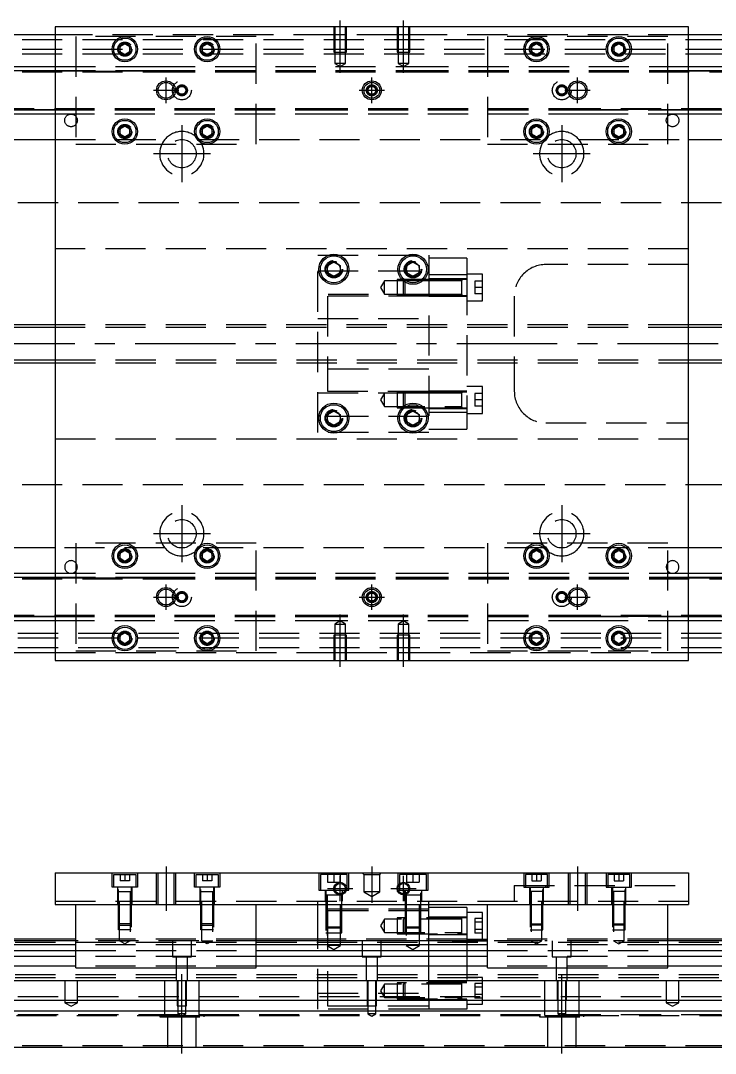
# Model space of a CAD drawing. Extents: x -10 to 840, y -259 to 102.
# Drawn here: x 209.1 to 428.5, y -224.1 to 102 of the extents above; entities that cross this region are included whole.
import ezdxf

# ---------------------------------------------------------------- set-up
doc = ezdxf.new("R2010")
doc.units = 0
doc.linetypes.add('CENTER', pattern=[50.8, 31.75, -6.35, 6.35, -6.35])
doc.linetypes.add('DASHED', pattern=[19.05, 12.7, -6.35])
doc.layers.get('0').update_dxf_attribs({"linetype": 'CONTINUOUS'})
doc.layers.add('CENTER', color=1, linetype='CENTER')

msp = doc.modelspace()

# ---------------------------------------------------------------- linework, layer by layer
at = {"color": 7, "linetype": 'CONTINUOUS'}
for p, q in [((420, 100), (220, 100)), ((220, 100), (220, -100)), ((420, -100), (420, 100)), ((220, 97.5), (0, 97.5)), ((240.5, 93.866026), (242, 94.73205)), ((242, 94.73205), (243.5, 93.866026)), ((266.5, 93.866026), (268, 94.73205)), ((268, 94.73205), (269.5, 93.866026)), ((370.5, 93.866026), (372, 94.73205)), ((372, 94.73205), (373.5, 93.866026)), ((396.5, 93.866026), (398, 94.73205)), ((398, 94.73205), (399.5, 93.866026)), ((640, 97.5), (420, 97.5)), ((240.5, 92.133974), (240.5, 93.866026)), ((242, 91.26795), (240.5, 92.133974)), ((243.5, 92.133974), (242, 91.26795)), ((243.5, 93.866026), (243.5, 92.133974)), ((266.5, 92.133974), (266.5, 93.866026)), ((268, 91.26795), (266.5, 92.133974)), ((269.5, 92.133974), (268, 91.26795)), ((269.5, 93.866026), (269.5, 92.133974)), ((370.5, 92.133974), (370.5, 93.866026)), ((372, 91.26795), (370.5, 92.133974)), ((373.5, 92.133974), (372, 91.26795)), ((373.5, 93.866026), (373.5, 92.133974)), ((396.5, 92.133974), (396.5, 93.866026)), ((398, 91.26795), (396.5, 92.133974)), ((399.5, 92.133974), (398, 91.26795)), ((399.5, 93.866026), (399.5, 92.133974)), ((0, 87.5), (220, 87.5)), ((0, 86.247728), (220, 86.247728)), ((420, 87.5), (640, 87.5)), ((420, 86.247728), (640, 86.247728)), ((220, 73.752272), (0, 73.752272)), ((220, 72.5), (0, 72.5)), ((640, 73.752272), (420, 73.752272)), ((640, 72.5), (420, 72.5)), ((240.5, 67.866026), (242, 68.73205)), ((242, 68.73205), (243.5, 67.866026)), ((266.5, 67.866026), (268, 68.73205)), ((268, 68.73205), (269.5, 67.866026)), ((370.5, 67.866026), (372, 68.73205)), ((372, 68.73205), (373.5, 67.866026)), ((396.5, 67.866026), (398, 68.73205)), ((398, 68.73205), (399.5, 67.866026)), ((240.5, 66.133974), (240.5, 67.866026)), ((242, 65.26795), (240.5, 66.133974)), ((243.5, 66.133974), (242, 65.26795)), ((243.5, 67.866026), (243.5, 66.133974)), ((266.5, 66.133974), (266.5, 67.866026)), ((268, 65.26795), (266.5, 66.133974)), ((269.5, 66.133974), (268, 65.26795)), ((269.5, 67.866026), (269.5, 66.133974)), ((370.5, 66.133974), (370.5, 67.866026)), ((372, 65.26795), (370.5, 66.133974)), ((373.5, 66.133974), (372, 65.26795)), ((373.5, 67.866026), (373.5, 66.133974)), ((396.5, 66.133974), (396.5, 67.866026)), ((398, 65.26795), (396.5, 66.133974)), ((399.5, 66.133974), (398, 65.26795)), ((399.5, 67.866026), (399.5, 66.133974)), ((145.361903, 64.5), (220, 64.5)), ((420, 64.5), (494.638097, 64.5)), ((306, 24.6547), (308, 25.809402)), ((306, 22.3453), (306, 24.6547)), ((308, 25.809402), (310, 24.6547)), ((310, 24.6547), (310, 22.3453)), ((331, 24.6547), (333, 25.809402)), ((331, 22.3453), (331, 24.6547)), ((333, 25.809402), (335, 24.6547)), ((335, 24.6547), (335, 22.3453)), ((308, 21.190598), (306, 22.3453)), ((310, 22.3453), (308, 21.190598)), ((333, 21.190598), (331, 22.3453)), ((335, 22.3453), (333, 21.190598)), ((220, 6), (60.5, 6)), ((585, 6), (420, 6)), ((60.5, -6), (220, -6)), ((420, -6), (585, -6)), ((306, -22.3453), (308, -21.190598)), ((306, -24.6547), (306, -22.3453)), ((308, -21.190598), (310, -22.3453)), ((310, -22.3453), (310, -24.6547)), ((331, -22.3453), (333, -21.190598)), ((331, -24.6547), (331, -22.3453)), ((333, -21.190598), (335, -22.3453)), ((335, -22.3453), (335, -24.6547)), ((308, -25.809402), (306, -24.6547)), ((310, -24.6547), (308, -25.809402)), ((333, -25.809402), (331, -24.6547)), ((335, -24.6547), (333, -25.809402)), ((220, -64.5), (145.361903, -64.5)), ((494.638097, -64.5), (420, -64.5)), ((240.5, -66.133974), (242, -65.26795)), ((240.5, -67.866026), (240.5, -66.133974)), ((242, -68.73205), (240.5, -67.866026)), ((242, -65.26795), (243.5, -66.133974)), ((243.5, -67.866026), (242, -68.73205)), ((243.5, -66.133974), (243.5, -67.866026)), ((266.5, -66.133974), (268, -65.26795)), ((266.5, -67.866026), (266.5, -66.133974)), ((268, -68.73205), (266.5, -67.866026)), ((268, -65.26795), (269.5, -66.133974)), ((269.5, -67.866026), (268, -68.73205)), ((269.5, -66.133974), (269.5, -67.866026)), ((370.5, -66.133974), (372, -65.26795)), ((370.5, -67.866026), (370.5, -66.133974)), ((372, -68.73205), (370.5, -67.866026)), ((372, -65.26795), (373.5, -66.133974)), ((373.5, -67.866026), (372, -68.73205)), ((373.5, -66.133974), (373.5, -67.866026)), ((396.5, -66.133974), (398, -65.26795)), ((396.5, -67.866026), (396.5, -66.133974)), ((398, -68.73205), (396.5, -67.866026)), ((398, -65.26795), (399.5, -66.133974)), ((399.5, -67.866026), (398, -68.73205)), ((399.5, -66.133974), (399.5, -67.866026)), ((0, -72.5), (220, -72.5)), ((0, -73.752272), (220, -73.752272)), ((420, -72.5), (640, -72.5)), ((420, -73.752272), (640, -73.752272)), ((220, -86.247728), (0, -86.247728)), ((220, -87.5), (0, -87.5)), ((640, -86.247728), (420, -86.247728)), ((640, -87.5), (420, -87.5)), ((240.5, -92.133974), (242, -91.26795)), ((242, -91.26795), (243.5, -92.133974)), ((266.5, -92.133974), (268, -91.26795)), ((268, -91.26795), (269.5, -92.133974)), ((370.5, -92.133974), (372, -91.26795)), ((372, -91.26795), (373.5, -92.133974)), ((396.5, -92.133974), (398, -91.26795)), ((398, -91.26795), (399.5, -92.133974)), ((240.5, -93.866026), (240.5, -92.133974)), ((242, -94.73205), (240.5, -93.866026)), ((243.5, -93.866026), (242, -94.73205)), ((243.5, -92.133974), (243.5, -93.866026)), ((266.5, -93.866026), (266.5, -92.133974)), ((268, -94.73205), (266.5, -93.866026)), ((269.5, -93.866026), (268, -94.73205)), ((269.5, -92.133974), (269.5, -93.866026)), ((370.5, -93.866026), (370.5, -92.133974)), ((372, -94.73205), (370.5, -93.866026)), ((373.5, -93.866026), (372, -94.73205)), ((373.5, -92.133974), (373.5, -93.866026)), ((396.5, -93.866026), (396.5, -92.133974)), ((398, -94.73205), (396.5, -93.866026)), ((399.5, -93.866026), (398, -94.73205)), ((399.5, -92.133974), (399.5, -93.866026)), ((0, -97.5), (220, -97.5)), ((420, -97.5), (640, -97.5)), ((220, -100), (420, -100)), ((220, -167.06), (420, -167.06)), ((220, -167.06), (220, -177.06)), ((420, -167.06), (420, -177.06)), ((220, -177.06), (420, -177.06)), ((226.5, -197.06), (226.5, -177.06)), ((283.5, -197.06), (283.5, -177.06)), ((303, -188.06), (303, -177.06)), ((338, -188.56), (338, -177.06)), ((350, -178.06), (338, -178.06)), ((350, -178.06), (350, -188.06)), ((356.5, -197.06), (356.5, -177.06)), ((413.5, -197.06), (413.5, -177.06)), ((355, -179.56), (350, -179.56)), ((355, -188.06), (355, -179.56)), ((226.5, -188.56), (0, -188.56)), ((226.5, -188.06), (60.5, -188.06)), ((303, -188.06), (283.5, -188.06)), ((356.5, -188.56), (283.5, -188.56)), ((350, -188.06), (356.5, -188.06)), ((585, -188.06), (413.5, -188.06)), ((640, -188.56), (413.5, -188.56)), ((226.5, -189.812272), (0, -189.812272)), ((0, -191.58668), (226.5, -191.58668)), ((356.5, -189.812272), (283.5, -189.812272)), ((283.5, -191.58668), (356.5, -191.58668)), ((640, -189.812272), (413.5, -189.812272)), ((413.5, -191.58668), (640, -191.58668)), ((226.5, -193.483076), (0, -193.483076)), ((356.5, -193.483076), (283.5, -193.483076)), ((640, -193.483076), (413.5, -193.483076)), ((226.5, -196.537372), (0, -196.537372)), ((226.5, -197.06), (283.5, -197.06)), ((356.5, -196.537372), (283.5, -196.537372)), ((356.5, -197.06), (413.5, -197.06)), ((640, -196.537372), (413.5, -196.537372)), ((0, -201.06), (640, -201.06)), ((640, -207.36), (0, -207.36)), ((640, -210.76), (0, -210.76)), ((0, -222.06), (640, -222.06))]:
    msp.add_line(p, q, dxfattribs=at)
at = {"color": 3, "linetype": 'DASHED'}
for p, q in [((308.000006, 100), (308.000006, 92)), ((308.35, 100), (308.35, 92)), ((311.65, 92), (311.65, 100)), ((311.999994, 92), (311.999994, 100)), ((328.000006, 100), (328.000006, 92)), ((328.35, 100), (328.35, 92)), ((331.65, 92), (331.65, 100)), ((331.999994, 92), (331.999994, 100)), ((0, 96), (640, 96)), ((308.000006, 97.5), (220, 97.5)), ((283.5, 97), (226.5, 97)), ((226.5, 97), (226.5, 63)), ((283.5, 63), (283.5, 97)), ((311.999994, 97.5), (308.000006, 97.5)), ((328.000006, 97.5), (311.999994, 97.5)), ((331.999994, 97.5), (328.000006, 97.5)), ((420, 97.5), (331.999994, 97.5)), ((413.5, 97), (356.5, 97)), ((356.5, 97), (356.5, 63)), ((413.5, 63), (413.5, 97)), ((0, 93), (640, 93)), ((0, 91.5), (640, 91.5)), ((243.973226, 93.326156), (244, 93)), ((266, 93), (266.023172, 93.30356)), ((308.000006, 92), (311.999994, 92)), ((308.35, 92), (308.35, 88.5)), ((311.65, 88.5), (311.65, 92)), ((328.000006, 92), (331.999994, 92)), ((328.35, 92), (328.35, 88.5)), ((331.65, 88.5), (331.65, 92)), ((371, 93), (371.030168, 93.346066)), ((311.65, 88.5), (308.35, 88.5)), ((308.35, 88.5), (310, 87.547372)), ((310, 87.547372), (311.65, 88.5)), ((331.65, 88.5), (328.35, 88.5)), ((328.35, 88.5), (330, 87.547372)), ((330, 87.547372), (331.65, 88.5)), ((0, 86.1147), (220, 86.1147)), ((0, 86.1), (251.5, 86.1)), ((0, 85.8), (251.5, 85.8)), ((220, 87.5), (251.5, 87.5)), ((220, 86.247728), (251.5, 86.247728)), ((220, 86.1147), (251.5, 86.1147)), ((251.5, 87.5), (308.5, 87.5)), ((251.5, 86.247728), (308.5, 86.247728)), ((251.5, 86.1147), (308.5, 86.1147)), ((251.5, 86.1), (308.5, 86.1)), ((251.5, 85.8), (308.5, 85.8)), ((308.5, 87.5), (331.5, 87.5)), ((308.5, 86.247728), (331.5, 86.247728)), ((308.5, 86.1147), (331.5, 86.1147)), ((308.5, 86.1), (331.5, 86.1)), ((308.5, 85.8), (331.5, 85.8)), ((331.5, 87.5), (388.5, 87.5)), ((331.5, 86.247728), (388.5, 86.247728)), ((331.5, 86.1147), (388.5, 86.1147)), ((331.5, 86.1), (388.5, 86.1)), ((331.5, 86.1), (388.5, 86.1)), ((331.5, 85.8), (388.5, 85.8)), ((331.5, 85.8), (388.5, 85.8)), ((388.5, 87.5), (420, 87.5)), ((388.5, 86.247728), (420, 86.247728)), ((388.5, 86.1147), (420, 86.1147)), ((388.5, 86.1), (640, 86.1)), ((388.5, 85.8), (640, 85.8)), ((420, 86.1147), (640, 86.1147)), ((251.5, 74.2), (0, 74.2)), ((251.5, 73.9), (0, 73.9)), ((220, 73.8853), (0, 73.8853)), ((251.5, 73.8853), (220, 73.8853)), ((251.5, 73.752272), (220, 73.752272)), ((251.5, 72.5), (220, 72.5)), ((308.5, 74.2), (251.5, 74.2)), ((308.5, 73.9), (251.5, 73.9)), ((308.5, 73.8853), (251.5, 73.8853)), ((308.5, 73.752272), (251.5, 73.752272)), ((308.5, 72.5), (251.5, 72.5)), ((331.5, 74.2), (308.5, 74.2)), ((331.5, 73.9), (308.5, 73.9)), ((331.5, 73.8853), (308.5, 73.8853)), ((331.5, 73.752272), (308.5, 73.752272)), ((331.5, 72.5), (308.5, 72.5)), ((388.5, 74.2), (331.5, 74.2)), ((388.5, 74.2), (331.5, 74.2)), ((388.5, 73.9), (331.5, 73.9)), ((388.5, 73.9), (331.5, 73.9)), ((388.5, 73.8853), (331.5, 73.8853)), ((388.5, 73.752272), (331.5, 73.752272)), ((388.5, 72.5), (331.5, 72.5)), ((640, 74.2), (388.5, 74.2)), ((640, 73.9), (388.5, 73.9)), ((420, 73.8853), (388.5, 73.8853)), ((420, 73.752272), (388.5, 73.752272)), ((420, 72.5), (388.5, 72.5)), ((640, 73.8853), (420, 73.8853)), ((240, 67), (240.030168, 67.346066)), ((266, 67), (266.023172, 67.30356)), ((373.973226, 67.326156), (374, 67)), ((396, 67), (396.030168, 67.346066)), ((220, 64.5), (254.638098, 64.5)), ((226.5, 63), (283.5, 63)), ((265.361903, 64.5), (374.638097, 64.5)), ((356.5, 63), (413.5, 63)), ((385.361902, 64.5), (420, 64.5)), ((640, 44.5), (0, 44.5)), ((420, 30), (220, 30)), ((303, -28), (303, 28)), ((303, 28), (338, 28)), ((338, 28), (338, -28)), ((350, 27), (338, 27)), ((350, 27), (350, 21.748564)), ((303, 23), (338, 23)), ((305.5, 23.5), (305.518502, 23.803588)), ((330.5, 23.5), (330.518502, 23.803588)), ((420, 25), (375, 25)), ((324, 19.85352), (322.787564, 17.75352)), ((324, 15.65352), (324, 19.85352)), ((328, 19.85352), (324, 19.85352)), ((328, 20.253516), (328, 15.253526)), ((329.532604, 20.253516), (328, 20.253516)), ((330, 19.85352), (328, 19.85352)), ((330.25722, 20.253516), (329.532604, 20.253516)), ((330.33547, 20.18899), (330, 19.85352)), ((330, 19.81727), (330, 19.85352)), ((330.816954, 19.85352), (330, 19.85352)), ((330, 15.65352), (330, 19.81727)), ((330.4, 20.253518), (330.25722, 20.253516)), ((330.4, 20.25352), (330.33547, 20.18899)), ((330.4, 20.25352), (330.4, 20.13808)), ((335.742786, 20.25352), (330.4, 20.25352)), ((335.74278, 20.253516), (330.4, 20.253518)), ((330.4, 20.13808), (330.4, 19.524764)), ((335.183046, 19.85352), (330.816954, 19.85352)), ((336.04396, 19.85352), (335.183046, 19.85352)), ((336.467402, 20.25352), (335.742786, 20.25352)), ((338, 19.85352), (336.04396, 19.85352)), ((338, 20.253516), (336.467396, 20.253516)), ((338, 20.25352), (336.467402, 20.25352)), ((350, 21.748564), (338, 21.748564)), ((350, 20.50352), (338, 20.50352)), ((348.405, 20.25352), (338, 20.25352)), ((348.4, 19.85352), (338, 19.85352)), ((350, 20.25352), (348.395, 20.25352)), ((348.4, 15.253516), (348.4, 20.253526)), ((348.4, 19.85352), (348.4, 20.253526)), ((348.4, 15.253516), (348.4, 20.253526)), ((348.4, 19.996122), (348.4, 20.25352)), ((348.4, 20.25352), (348.4, 19.996072)), ((348.4, 15.51097), (348.4, 19.996122)), ((348.4, 15.65352), (348.4, 19.85352)), ((355, 22.00352), (350, 22.00352)), ((350, 21.748564), (350, -21.748564)), ((352.5, 19.75352), (352.5, 17.75352)), ((355, 19.75352), (352.5, 19.75352)), ((355, 13.50352), (355, 22.00352)), ((322.787564, 17.75352), (324, 15.65352)), ((330.4, 19.524764), (330.4, 15.25352)), ((352.5, 17.75352), (352.5, 15.75352)), ((355, 17.75352), (352.5, 17.75352)), ((338, 15.5), (303, 15.5)), ((306, 15), (306, -15)), ((338, 15), (306, 15)), ((324, 15.65352), (328, 15.65352)), ((328, 15.65352), (330, 15.65352)), ((328, 15.253526), (330.4, 15.253524)), ((330, 15.65352), (338, 15.65352)), ((330, 15.65352), (330.4, 15.25352)), ((330.4, 15.25352), (338, 15.25352)), ((338, 15.65352), (348.4, 15.65352)), ((338, 15.25352), (348.405, 15.25352)), ((338, 15.00352), (350, 15.00352)), ((348.395, 15.25352), (350, 15.25352)), ((348.4, 15.253516), (348.4, 15.65352)), ((348.4, 15.510988), (348.4, 15.25352)), ((348.4, 15.25352), (348.4, 15.51097)), ((350, 13.50352), (355, 13.50352)), ((355, 15.75352), (352.5, 15.75352)), ((365, 15), (365, -15)), ((303, 8), (338, 8)), ((420, 6), (220, 6)), ((420, 5.125), (220, 5.125)), ((220, -5.125), (420, -5.125)), ((220, -6), (420, -6)), ((338, -8), (303, -8)), ((303, -15.5), (338, -15.5)), ((306, -15), (338, -15)), ((324, -15.65352), (322.787564, -17.75352)), ((324, -19.85352), (324, -15.65352)), ((328, -15.65352), (324, -15.65352)), ((328, -15.253526), (328, -20.253516)), ((330.399994, -15.253526), (328, -15.253526)), ((330, -15.65352), (328, -15.65352)), ((330.4, -15.25352), (330, -15.65352)), ((330, -19.85352), (330, -15.65352)), ((338, -15.65352), (330, -15.65352)), ((338, -15.253526), (330.399994, -15.253526)), ((330.4, -15.25352), (330.4, -19.524764)), ((338, -15.25352), (330.4, -15.25352)), ((350, -15.00352), (338, -15.00352)), ((348.405, -15.25352), (338, -15.25352)), ((348.4, -15.65352), (338, -15.65352)), ((350, -15.25352), (348.395, -15.25352)), ((348.4, -20.253526), (348.4, -15.253516)), ((348.4, -20.25267), (348.4, -15.253516)), ((348.4, -15.51092), (348.4, -15.25352)), ((348.4, -15.25352), (348.4, -15.51097)), ((348.4, -19.996072), (348.4, -15.51092)), ((355, -13.50352), (350, -13.50352)), ((352.5, -15.75352), (352.5, -17.75352)), ((355, -15.75352), (352.5, -15.75352)), ((355, -22.00352), (355, -13.50352)), ((322.787564, -17.75352), (324, -19.85352)), ((330.4, -19.524764), (330.4, -20.13808)), ((352.5, -17.75352), (352.5, -19.75352)), ((355, -17.75352), (352.5, -17.75352)), ((324, -19.85352), (348.4, -19.85352)), ((328, -20.253516), (329.532604, -20.253516)), ((329.532604, -20.253516), (330.25722, -20.253516)), ((330, -19.85352), (330.33547, -20.18899)), ((330.25722, -20.253516), (330.399994, -20.253516)), ((330.33547, -20.18899), (330.4, -20.25352)), ((330.4, -20.13808), (330.4, -20.25352)), ((330.4, -20.25352), (335.742786, -20.25352)), ((335.742786, -20.25352), (336.467402, -20.25352)), ((336.467396, -20.253516), (338, -20.253516)), ((336.467402, -20.25352), (338, -20.25352)), ((338, -20.25352), (348.405, -20.25352)), ((338, -20.50352), (350, -20.50352)), ((350, -21.748564), (338, -21.748564)), ((350, -21.748564), (338, -21.748564)), ((348.395, -20.25352), (350, -20.25352)), ((348.4, -19.996054), (348.4, -20.25352)), ((348.4, -20.25352), (348.4, -19.996072)), ((348.4, -20.253526), (348.4, -20.25267)), ((350, -21.748564), (350, -27)), ((350, -22.00352), (355, -22.00352)), ((355, -19.75352), (352.5, -19.75352)), ((338, -23), (303, -23)), ((305.5, -23.5), (305.518502, -23.196412)), ((330.5, -23.5), (330.518502, -23.196412)), ((375, -25), (420, -25)), ((338, -28), (303, -28)), ((338, -27), (350, -27)), ((220, -30), (420, -30)), ((0, -44.5), (640, -44.5)), ((254.638098, -64.5), (220, -64.5)), ((283.5, -63), (226.5, -63)), ((226.5, -63), (226.5, -97)), ((374.638097, -64.5), (265.361903, -64.5)), ((283.5, -97), (283.5, -63)), ((413.5, -63), (356.5, -63)), ((356.5, -63), (356.5, -97)), ((420, -64.5), (385.361902, -64.5)), ((413.5, -97), (413.5, -63)), ((243.973226, -66.673844), (244, -67)), ((266, -67), (266.023172, -66.69644)), ((373.973226, -66.673844), (374, -67)), ((399.973226, -66.673844), (400, -67)), ((0, -73.8853), (220, -73.8853)), ((0, -73.9), (251.5, -73.9)), ((0, -74.2), (251.5, -74.2)), ((220, -72.5), (251.5, -72.5)), ((220, -73.752272), (251.5, -73.752272)), ((220, -73.8853), (251.5, -73.8853)), ((251.5, -72.5), (308.5, -72.5)), ((251.5, -73.752272), (308.5, -73.752272)), ((251.5, -73.8853), (308.5, -73.8853)), ((251.5, -73.9), (308.5, -73.9)), ((251.5, -74.2), (308.5, -74.2)), ((308.5, -72.5), (331.5, -72.5)), ((308.5, -73.752272), (331.5, -73.752272)), ((308.5, -73.8853), (331.5, -73.8853)), ((308.5, -73.9), (331.5, -73.9)), ((308.5, -74.2), (331.5, -74.2)), ((331.5, -72.5), (388.5, -72.5)), ((331.5, -73.752272), (388.5, -73.752272)), ((331.5, -73.8853), (388.5, -73.8853)), ((331.5, -73.9), (388.5, -73.9)), ((331.5, -73.9), (388.5, -73.9)), ((331.5, -74.2), (388.5, -74.2)), ((331.5, -74.2), (388.5, -74.2)), ((388.5, -72.5), (420, -72.5)), ((388.5, -73.752272), (420, -73.752272)), ((388.5, -73.8853), (420, -73.8853)), ((388.5, -73.9), (640, -73.9)), ((388.5, -74.2), (640, -74.2)), ((420, -73.8853), (640, -73.8853)), ((251.5, -85.8), (0, -85.8)), ((251.5, -86.1), (0, -86.1)), ((220, -86.1147), (0, -86.1147)), ((251.5, -86.1147), (220, -86.1147)), ((251.5, -86.247728), (220, -86.247728)), ((251.5, -87.5), (220, -87.5)), ((308.5, -85.8), (251.5, -85.8)), ((308.5, -86.1), (251.5, -86.1)), ((308.5, -86.1147), (251.5, -86.1147)), ((308.5, -86.247728), (251.5, -86.247728)), ((308.5, -87.5), (251.5, -87.5)), ((310, -87.547372), (308.35, -88.5)), ((331.5, -85.8), (308.5, -85.8)), ((331.5, -86.1), (308.5, -86.1)), ((331.5, -86.1147), (308.5, -86.1147)), ((331.5, -86.247728), (308.5, -86.247728)), ((331.5, -87.5), (308.5, -87.5)), ((311.65, -88.5), (310, -87.547372)), ((330, -87.547372), (328.35, -88.5)), ((331.65, -88.5), (330, -87.547372)), ((388.5, -85.8), (331.5, -85.8)), ((388.5, -85.8), (331.5, -85.8)), ((388.5, -86.1), (331.5, -86.1)), ((388.5, -86.1), (331.5, -86.1)), ((388.5, -86.1147), (331.5, -86.1147)), ((388.5, -86.247728), (331.5, -86.247728)), ((388.5, -87.5), (331.5, -87.5)), ((640, -85.8), (388.5, -85.8)), ((640, -86.1), (388.5, -86.1)), ((420, -86.1147), (388.5, -86.1147)), ((420, -86.247728), (388.5, -86.247728)), ((420, -87.5), (388.5, -87.5)), ((640, -86.1147), (420, -86.1147)), ((308.35, -88.5), (310, -88.5)), ((308.35, -88.5), (308.35, -92)), ((310, -88.5), (311.65, -88.5)), ((311.65, -92), (311.65, -88.5)), ((328.35, -88.5), (330, -88.5)), ((328.35, -88.5), (328.35, -92)), ((330, -88.5), (331.65, -88.5)), ((331.65, -92), (331.65, -88.5)), ((640, -91.5), (0, -91.5)), ((640, -93), (0, -93)), ((243.973226, -92.673844), (244, -93)), ((269.973226, -92.673844), (270, -93)), ((311.999994, -92), (308.000006, -92)), ((308.000006, -92), (308.000006, -100)), ((308.35, -92), (308.35, -100)), ((311.65, -100), (311.65, -92)), ((311.999994, -100), (311.999994, -92)), ((331.999994, -92), (328.000006, -92)), ((328.000006, -92), (328.000006, -100)), ((328.35, -92), (328.35, -100)), ((331.65, -100), (331.65, -92)), ((331.999994, -100), (331.999994, -92)), ((373.973226, -92.673844), (374, -93)), ((396, -93), (396.030168, -92.653934)), ((640, -96), (0, -96)), ((220, -97.5), (308.000006, -97.5)), ((226.5, -97), (283.5, -97)), ((308.000006, -97.5), (311.999994, -97.5)), ((311.999994, -97.5), (328.000006, -97.5)), ((328.000006, -97.5), (331.999994, -97.5)), ((331.999994, -97.5), (420, -97.5)), ((356.5, -97), (413.5, -97)), ((238, -171.56), (238, -167.06)), ((238.5, -167.56), (245.5, -167.56)), ((238.5, -171.56), (238.5, -167.56)), ((240.5, -167.56), (240.5, -169.56)), ((242, -167.56), (242, -169.56)), ((243.5, -167.56), (243.5, -169.56)), ((245.5, -167.56), (245.5, -171.56)), ((246, -167.06), (246, -171.56)), ((252.000006, -177.06), (252.000006, -167.06)), ((252.5, -177.06), (252.5, -167.06)), ((257.5, -167.06), (257.5, -177.06)), ((257.999994, -167.06), (257.999994, -177.06)), ((264, -171.56), (264, -167.06)), ((264.5, -167.56), (271.5, -167.56)), ((264.5, -171.56), (264.5, -167.56)), ((266.5, -167.56), (266.5, -169.56)), ((268, -167.56), (268, -169.56)), ((269.5, -167.56), (269.5, -169.56)), ((271.5, -167.56), (271.5, -171.56)), ((272, -167.06), (272, -171.56)), ((303.25, -167.06), (303.25, -172.56)), ((312.25, -167.56), (303.75, -167.56)), ((303.75, -167.56), (303.75, -172.56)), ((306, -167.56), (306, -170.06)), ((308, -167.56), (308, -170.06)), ((310, -167.56), (310, -170.06)), ((312.25, -172.56), (312.25, -167.56)), ((312.75, -172.56), (312.75, -167.06)), ((317.5, -167.56), (317, -167.06)), ((317.5, -167.56), (317.5, -173.06)), ((317.5, -167.56), (322.5, -167.56)), ((322.5, -167.56), (323, -167.06)), ((322.5, -173.06), (322.5, -167.56)), ((328.25, -167.06), (328.25, -172.56)), ((337.25, -167.56), (328.75, -167.56)), ((328.75, -167.56), (328.75, -170.49875)), ((331, -167.56), (331, -170.06)), ((333, -167.56), (333, -170.06)), ((335, -167.56), (335, -170.06)), ((337.25, -172.56), (337.25, -167.56)), ((337.75, -172.56), (337.75, -167.06)), ((368, -167.06), (368, -171.56)), ((375.5, -167.56), (368.5, -167.56)), ((368.5, -167.56), (368.5, -171.56)), ((370.5, -167.56), (370.5, -169.56)), ((372, -167.56), (372, -169.56)), ((373.5, -167.56), (373.5, -169.56)), ((375.5, -171.56), (375.5, -167.56)), ((376, -171.56), (376, -167.06)), ((382.000006, -167.06), (382.000006, -177.06)), ((382.5, -167.06), (382.5, -177.06)), ((387.5, -177.06), (387.5, -167.06)), ((387.999994, -177.06), (387.999994, -167.06)), ((394, -167.06), (394, -171.56)), ((401.5, -167.56), (394.5, -167.56)), ((394.5, -167.56), (394.5, -171.56)), ((396.5, -167.56), (396.5, -169.56)), ((398, -167.56), (398, -169.56)), ((399.5, -167.56), (399.5, -169.56)), ((401.5, -171.56), (401.5, -167.56)), ((402, -171.56), (402, -167.06)), ((246, -171.56), (238, -171.56)), ((239.75, -177.06), (239.75, -171.56)), ((240.000006, -185.06), (239.999977, -171.56)), ((242, -169.56), (240.5, -169.56)), ((243.5, -169.56), (242, -169.56)), ((244.000023, -171.56), (243.999994, -185.06)), ((244.25, -171.56), (244.25, -177.06)), ((272, -171.56), (264, -171.56)), ((265.75, -177.06), (265.75, -171.56)), ((266.000006, -185.06), (265.999977, -171.56)), ((268, -169.56), (266.5, -169.56)), ((269.5, -169.56), (268, -169.56)), ((270.000023, -171.56), (269.999994, -185.06)), ((270.25, -171.56), (270.25, -177.06)), ((303.25, -172.56), (312.75, -172.56)), ((305.25, -172.56), (305.25, -176.06)), ((305.500006, -172.56), (305.500006, -186.06)), ((306, -170.06), (308, -170.06)), ((308, -170.06), (310, -170.06)), ((310.499994, -186.06), (310.499994, -172.56)), ((310.75, -176.06), (310.75, -172.56)), ((328.25, -172.56), (337.75, -172.56)), ((328.75, -170.49875), (328.75, -170.982968)), ((328.75, -170.982968), (328.75, -172.56)), ((330.25, -172.56), (330.25, -176.06)), ((330.500006, -172.56), (330.500006, -186.06)), ((331, -170.06), (333, -170.06)), ((333, -170.06), (335, -170.06)), ((335.499994, -186.06), (335.499994, -172.56)), ((335.75, -176.06), (335.75, -172.56)), ((365, -171.06), (365, -176.06)), ((365, -171.06), (420, -171.06)), ((368, -171.56), (376, -171.56)), ((369.75, -171.56), (369.75, -177.06)), ((369.999977, -171.56), (370.000006, -185.06)), ((370.5, -169.56), (372, -169.56)), ((372, -169.56), (373.5, -169.56)), ((373.999994, -185.06), (374.000023, -171.56)), ((374.25, -177.06), (374.25, -171.56)), ((375, -171.56), (375, -171.06)), ((394, -171.56), (402, -171.56)), ((395.75, -171.56), (395.75, -177.06)), ((395.999977, -171.56), (396.000006, -185.06)), ((396.5, -169.56), (398, -169.56)), ((398, -169.56), (399.5, -169.56)), ((399.999994, -185.06), (400.000023, -171.56)), ((400.25, -177.06), (400.25, -171.56)), ((220, -176.06), (420, -176.06)), ((240, -172.955), (244, -172.96)), ((240, -172.96), (240, -172.955)), ((240, -172.965), (240, -172.96)), ((240.35, -188.56), (240.35, -172.96)), ((243.65, -172.96), (243.65, -188.56)), ((244, -172.955), (244, -172.96)), ((244, -172.96), (244, -172.965)), ((266, -172.96), (270, -172.96)), ((266.35, -188.56), (266.35, -172.96)), ((269.65, -172.96), (269.65, -188.56)), ((303, -177.06), (303, -176.06)), ((310.500006, -174.16), (305.499994, -174.16)), ((305.9, -174.16), (305.9, -190.06)), ((310.1, -190.06), (310.1, -174.16)), ((322.5, -173.06), (317.5, -173.06)), ((317.5, -173.06), (320, -174.503376)), ((320, -174.503376), (322.5, -173.06)), ((335.500006, -174.16), (330.499994, -174.16)), ((330.9, -174.16), (330.9, -190.06)), ((335.1, -190.06), (335.1, -174.16)), ((338, -177.06), (338, -176.06)), ((374, -172.96), (370, -172.96)), ((370.35, -172.96), (370.35, -188.56)), ((373.65, -188.56), (373.65, -172.96)), ((400, -172.955), (396, -172.96)), ((396, -172.955), (396, -172.96)), ((396, -172.96), (396, -172.965)), ((396.35, -172.96), (396.35, -188.56)), ((399.65, -188.56), (399.65, -172.96)), ((400, -172.96), (400, -172.955)), ((400, -172.965), (400, -172.96)), ((338, -178.56), (303, -178.56)), ((338, -179.06), (306, -179.06)), ((306, -179.06), (306, -209.06)), ((324, -181.71), (322.787564, -183.81)), ((324, -185.91), (324, -181.71)), ((348.4, -181.71), (324, -181.71)), ((350, -181.31), (328, -181.310004)), ((328, -181.310004), (328, -186.309994)), ((330.4, -181.310003), (330.4, -186.309995)), ((350, -181.06), (338, -181.06)), ((348.4, -186.31), (348.4, -181.31)), ((352.5, -181.500598), (352.5, -186.119402)), ((355, -181.500598), (352.5, -181.500598)), ((244, -183.21), (240, -183.21)), ((240.35, -183.56), (240, -183.21)), ((243.999994, -185.06), (240.000006, -185.06)), ((240.35, -183.56), (243.65, -183.56)), ((244, -183.21), (243.65, -183.56)), ((270, -183.21), (266, -183.21)), ((266.35, -183.56), (266, -183.21)), ((269.999994, -185.06), (266.000006, -185.06)), ((266.35, -183.56), (269.65, -183.56)), ((266.6, -183.659954), (266.6, -183.559986)), ((270, -183.21), (269.65, -183.56)), ((305.5, -184.16), (310.5, -184.16)), ((305.5, -184.16), (305.9, -184.56)), ((310.1, -184.56), (305.9, -184.56)), ((310.1, -184.56), (310.5, -184.16)), ((322.787564, -183.81), (324, -185.91)), ((330.5, -184.16), (335.5, -184.16)), ((330.5, -184.16), (330.9, -184.56)), ((335.1, -184.56), (330.9, -184.56)), ((335.1, -184.56), (335.5, -184.16)), ((355, -182.6553), (352.5, -182.6553)), ((355, -184.9647), (352.5, -184.9647)), ((370, -183.21), (374, -183.21)), ((370, -183.21), (370.35, -183.56)), ((370.000006, -185.06), (373.999994, -185.06)), ((373.65, -183.56), (370.35, -183.56)), ((373.4, -183.659954), (373.4, -183.559986)), ((373.65, -183.56), (374, -183.21)), ((396, -183.21), (400, -183.21)), ((396, -183.21), (396.35, -183.56)), ((396.000006, -185.06), (399.999994, -185.06)), ((399.65, -183.56), (396.35, -183.56)), ((399.65, -183.56), (400, -183.21)), ((55, -188.935), (585, -188.935)), ((283.5, -188.06), (226.5, -188.06)), ((265.35, -188.56), (226.5, -188.56)), ((240.35, -188.56), (243.65, -188.56)), ((242, -189.512628), (240.35, -188.56)), ((243.65, -188.56), (242, -189.512628)), ((257, -188.56), (257, -193.56)), ((263, -193.56), (263, -188.56)), ((266.35, -188.56), (269.65, -188.56)), ((268, -189.512628), (266.35, -188.56)), ((269.65, -188.56), (268, -189.512628)), ((283.5, -188.56), (268.65, -188.56)), ((303, -210.06), (303, -188.06)), ((350, -188.06), (303, -188.06)), ((305.500006, -186.06), (310.499994, -186.06)), ((317, -188.56), (317, -193.56)), ((323, -193.56), (323, -188.56)), ((324, -185.91), (348.4, -185.91)), ((328, -186.309994), (350, -186.31)), ((330.500006, -186.06), (335.499994, -186.06)), ((338, -186.56), (350, -186.56)), ((338, -201.06), (338, -188.56)), ((345.35, -188.56), (356.5, -188.56)), ((371.35, -188.56), (348.65, -188.56)), ((350, -188.06), (350, -210.06)), ((355, -186.119402), (352.5, -186.119402)), ((413.5, -188.06), (356.5, -188.06)), ((373.65, -188.56), (370.35, -188.56)), ((370.35, -188.56), (372, -189.512628)), ((372, -189.512628), (373.65, -188.56)), ((413.5, -188.56), (374.65, -188.56)), ((377, -188.56), (377, -193.56)), ((383, -193.56), (383, -188.56)), ((399.65, -188.56), (396.35, -188.56)), ((396.35, -188.56), (398, -189.512628)), ((398, -189.512628), (399.65, -188.56)), ((283.5, -189.812272), (226.5, -189.812272)), ((226.5, -191.58668), (283.5, -191.58668)), ((310.1, -190.06), (305.9, -190.06)), ((305.9, -190.06), (308, -191.272436)), ((308, -191.272436), (310.1, -190.06)), ((335.1, -190.06), (330.9, -190.06)), ((330.9, -190.06), (333, -191.272436)), ((333, -191.272436), (335.1, -190.06)), ((413.5, -189.812272), (356.5, -189.812272)), ((356.5, -191.58668), (413.5, -191.58668)), ((283.5, -193.483076), (226.5, -193.483076)), ((257, -193.56), (263, -193.56)), ((258.25, -193.56), (258.25, -201.06)), ((261.75, -201.06), (261.75, -193.56)), ((317, -193.56), (323, -193.56)), ((318.25, -193.56), (318.25, -201.06)), ((321.75, -201.06), (321.75, -193.56)), ((413.5, -193.483076), (356.5, -193.483076)), ((377, -193.56), (383, -193.56)), ((378.25, -193.56), (378.25, -201.06)), ((381.75, -201.06), (381.75, -193.56)), ((283.5, -196.537372), (226.5, -196.537372)), ((413.5, -196.537372), (356.5, -196.537372)), ((55, -199.185), (585, -199.185)), ((55, -200.06), (585, -200.06)), ((223, -201.06), (223, -208.06)), ((227, -208.06), (227, -201.06)), ((254.638098, -212.06), (254.638098, -201.06)), ((258.500006, -201.06), (258.500006, -207.36)), ((258.75, -201.06), (258.75, -211.56)), ((261.25, -211.56), (261.25, -201.06)), ((261.499994, -207.36), (261.499994, -201.06)), ((265.361902, -201.06), (265.361902, -212.06)), ((318.500006, -201.06), (318.500006, -207.36)), ((318.75, -201.06), (318.75, -211.56)), ((321.25, -211.56), (321.25, -201.06)), ((321.499994, -207.36), (321.499994, -201.06)), ((350, -201.81), (328, -201.810004)), ((328, -201.810004), (328, -206.809994)), ((330.4, -201.810003), (330.4, -206.809995)), ((338, -207.36), (338, -201.06)), ((350, -201.56), (338, -201.56)), ((348.4, -206.81), (348.4, -201.81)), ((355, -200.06), (350, -200.06)), ((352.5, -202.000598), (352.5, -206.619402)), ((355, -202.000598), (352.5, -202.000598)), ((355, -208.56), (355, -200.06)), ((374.638098, -212.06), (374.638098, -201.06)), ((378.500006, -201.06), (378.500006, -207.36)), ((378.75, -201.06), (378.75, -211.56)), ((381.25, -211.56), (381.25, -201.06)), ((381.499994, -207.36), (381.499994, -201.06)), ((385.361902, -201.06), (385.361902, -212.06)), ((413, -201.06), (413, -208.06)), ((417, -208.06), (417, -201.06)), ((303, -205.06), (338, -205.06)), ((324, -202.21), (322.787564, -204.31)), ((322.787564, -204.31), (324, -206.41)), ((324, -206.41), (324, -202.21)), ((348.4, -202.21), (324, -202.21)), ((355, -203.1553), (352.5, -203.1553)), ((640, -206.21), (0, -206.21)), ((227, -208.06), (223, -208.06)), ((223, -208.06), (225, -209.2147)), ((225, -209.2147), (227, -208.06)), ((258.500006, -207.36), (258.500006, -209.06)), ((261.499994, -209.06), (261.499994, -207.36)), ((338, -207.335918), (303, -207.335918)), ((318.500006, -207.36), (318.500006, -209.06)), ((321.499994, -209.06), (321.499994, -207.36)), ((324, -206.41), (348.4, -206.41)), ((328, -206.809994), (350, -206.81)), ((338, -207.06), (350, -207.06)), ((338, -207.36), (338, -210.06)), ((350, -208.56), (355, -208.56)), ((355, -205.4647), (352.5, -205.4647)), ((355, -206.619402), (352.5, -206.619402)), ((417, -208.06), (413, -208.06)), ((413, -208.06), (415, -209.2147)), ((415, -209.2147), (417, -208.06)), ((640, -211.91), (0, -211.91)), ((258.500006, -209.06), (261.499994, -209.06)), ((261.25, -211.56), (258.75, -211.56)), ((258.75, -211.56), (260, -212.281688)), ((260, -212.281688), (261.25, -211.56)), ((338, -210.06), (303, -210.06)), ((306, -209.06), (338, -209.06)), ((318.500006, -209.06), (321.499994, -209.06)), ((321.25, -211.56), (318.75, -211.56)), ((318.75, -211.56), (320, -212.281688)), ((320, -212.281688), (321.25, -211.56)), ((350, -210.06), (338, -210.06)), ((381.25, -211.56), (378.75, -211.56)), ((378.75, -211.56), (380, -212.281688)), ((380, -212.281688), (381.25, -211.56)), ((55.361902, -212.06), (254.638098, -212.06)), ((253, -212.06), (253, -212.56)), ((253, -212.56), (267, -212.56)), ((254.638098, -212.06), (265.361902, -212.06)), ((255.5, -212.56), (255.5, -222.06)), ((264.5, -222.06), (264.5, -212.56)), ((265.361902, -212.06), (374.638098, -212.06)), ((267, -212.56), (267, -212.06)), ((373, -212.06), (373, -212.56)), ((373, -212.56), (387, -212.56)), ((374.638098, -212.06), (385.361902, -212.06)), ((375.5, -212.56), (375.5, -222.06)), ((384.5, -222.06), (384.5, -212.56)), ((385.361902, -212.06), (584.638098, -212.06)), ((387, -212.56), (387, -212.06)), ((0, -221.56), (640, -221.56))]:
    msp.add_line(p, q, dxfattribs=at)
at = {"color": 3, "linetype": 'CONTINUOUS'}
for p, q in [((220, 5.125), (60.5, 5.125)), ((585, 5.125), (420, 5.125)), ((60.5, -5.125), (220, -5.125)), ((420, -5.125), (585, -5.125)), ((330.4, -181.310003), (330.000003, -181.71)), ((330.000005, -185.91), (330.000005, -181.71)), ((330.4, -186.309995), (330.000005, -185.91)), ((330.4, -201.810003), (330.000003, -202.21)), ((330.000005, -206.41), (330.000005, -202.21)), ((330.4, -206.709995), (330.000005, -206.31))]:
    msp.add_line(p, q, dxfattribs=at)
at = {"color": 7, "linetype": 'CONTINUOUS'}
for centre, radius in [((242, 93), 4), ((242, 93), 3.5), ((268, 93), 4), ((268, 93), 3.5), ((372, 93), 4), ((372, 93), 3.5), ((398, 93), 4), ((398, 93), 3.5), ((255, 80), 2.5), ((320, 80), 3), ((320, 80), 2.5), ((385, 80), 2.5), ((242, 67), 4), ((242, 67), 3.5), ((268, 67), 4), ((268, 67), 3.5), ((372, 67), 4), ((372, 67), 3.5), ((398, 67), 4), ((398, 67), 3.5), ((308, 23.5), 4.75), ((308, 23.5), 4.25), ((333, 23.5), 4.75), ((333, 23.5), 4.25), ((308, -23.5), 4.75), ((308, -23.5), 4.25), ((333, -23.5), 4.75), ((333, -23.5), 4.25), ((242, -67), 4), ((242, -67), 3.5), ((268, -67), 4), ((268, -67), 3.5), ((372, -67), 4), ((372, -67), 3.5), ((398, -67), 4), ((398, -67), 3.5), ((255, -80), 2.5), ((320, -80), 3), ((320, -80), 2.5), ((385, -80), 2.5), ((242, -93), 4), ((242, -93), 3.5), ((268, -93), 4), ((268, -93), 3.5), ((372, -93), 4), ((372, -93), 3.5), ((398, -93), 4), ((398, -93), 3.5), ((310, -172.06), 1.65), ((330, -172.06), 1.65)]:
    msp.add_circle(centre, radius, dxfattribs=at)
at = {"color": 3, "linetype": 'DASHED'}
for centre, radius in [((242, 93), 2.25), ((242, 93), 2), ((268, 93), 2.25), ((268, 93), 2), ((372, 93), 2.25), ((372, 93), 2), ((398, 93), 2.25), ((398, 93), 2), ((260, 80), 3), ((260, 80), 1.75), ((320, 80), 1.75), ((380, 80), 3), ((380, 80), 1.75), ((260, 80), 1.5), ((260, 80), 1.25), ((320, 80), 1.5), ((320, 80), 1.25), ((380, 80), 1.5), ((380, 80), 1.25), ((225, 70.5), 2), ((415, 70.5), 2), ((242, 67), 2.25), ((242, 67), 2), ((268, 67), 2.25), ((268, 67), 2), ((372, 67), 2.25), ((372, 67), 2), ((398, 67), 2.25), ((398, 67), 2), ((260, 60), 4.5), ((380, 60), 4.5), ((308, 23.5), 2.75), ((333, 23.5), 2.75), ((308, 23.5), 2.5), ((333, 23.5), 2.5), ((308, -23.5), 2.75), ((308, -23.5), 2.5), ((333, -23.5), 2.75), ((333, -23.5), 2.5), ((260, -60), 4.5), ((380, -60), 4.5), ((242, -67), 2.25), ((242, -67), 2), ((268, -67), 2.25), ((268, -67), 2), ((372, -67), 2.25), ((372, -67), 2), ((398, -67), 2.25), ((398, -67), 2), ((260, -80), 3), ((260, -80), 1.75), ((320, -80), 1.75), ((380, -80), 3), ((380, -80), 1.75), ((260, -80), 1.5), ((260, -80), 1.25), ((320, -80), 1.5), ((320, -80), 1.25), ((380, -80), 1.5), ((380, -80), 1.25), ((242, -93), 2.25), ((242, -93), 2), ((268, -93), 2.25), ((268, -93), 2), ((372, -93), 2.25), ((372, -93), 2), ((398, -93), 2.25), ((398, -93), 2)]:
    msp.add_circle(centre, radius, dxfattribs=at)
at = {"color": 3, "linetype": 'CONTINUOUS'}
for centre, radius in [((255, 80), 3), ((385, 80), 3), ((255, -80), 3), ((385, -80), 3), ((310, -172.06), 2), ((330, -172.06), 2)]:
    msp.add_circle(centre, radius, dxfattribs=at)
at = {"color": 7, "linetype": 'CONTINUOUS'}
for centre, radius, start, end in [((242, 93), 1.65, 95.380023, 144.619977), ((242, 93), 1.65, 84.619977, 95.380023), ((242, 93), 1.65, 35.380023, 84.619977), ((268, 93), 1.65, 95.380023, 144.619977), ((268, 93), 1.65, 84.619977, 95.380023), ((268, 93), 1.65, 35.380023, 84.619977), ((372, 93), 1.65, 95.380023, 144.619977), ((372, 93), 1.65, 84.619977, 95.380023), ((372, 93), 1.65, 35.380023, 84.619977), ((398, 93), 1.65, 95.380023, 144.619977), ((398, 93), 1.65, 84.619977, 95.380023), ((398, 93), 1.65, 35.380023, 84.619977), ((242, 93), 1.65, 155.380023, 180), ((242, 93), 1.65, 180, 204.619977), ((242, 93), 1.65, 144.619977, 155.380023), ((242, 93), 1.65, 204.619977, 215.380023), ((242, 93), 1.65, 215.380023, 264.619977), ((242, 93), 1.65, 264.619977, 275.380023), ((242, 93), 1.65, 275.380023, 324.619977), ((242, 93), 1.65, 24.619977, 35.380023), ((242, 93), 1.65, 324.619977, 335.380023), ((242, 93), 1.65, 335.380023, 24.619977), ((268, 93), 1.65, 155.380023, 180), ((268, 93), 1.65, 180, 204.619977), ((268, 93), 1.65, 144.619977, 155.380023), ((268, 93), 1.65, 204.619977, 215.380023), ((268, 93), 1.65, 215.380023, 264.619977), ((268, 93), 1.65, 264.619977, 275.380023), ((268, 93), 1.65, 275.380023, 324.619977), ((268, 93), 1.65, 24.619977, 35.380023), ((268, 93), 1.65, 324.619977, 335.380023), ((268, 93), 1.65, 335.380023, 24.619977), ((372, 93), 1.65, 155.380023, 180), ((372, 93), 1.65, 180, 204.619977), ((372, 93), 1.65, 144.619977, 155.380023), ((372, 93), 1.65, 204.619977, 215.380023), ((372, 93), 1.65, 215.380023, 264.619977), ((372, 93), 1.65, 264.619977, 275.380023), ((372, 93), 1.65, 275.380023, 324.619977), ((372, 93), 1.65, 24.619977, 35.380023), ((372, 93), 1.65, 324.619977, 335.380023), ((372, 93), 1.65, 335.380023, 24.619977), ((398, 93), 1.65, 155.380023, 180), ((398, 93), 1.65, 180, 204.619977), ((398, 93), 1.65, 144.619977, 155.380023), ((398, 93), 1.65, 204.619977, 215.380023), ((398, 93), 1.65, 215.380023, 264.619977), ((398, 93), 1.65, 264.619977, 275.380023), ((398, 93), 1.65, 275.380023, 324.619977), ((398, 93), 1.65, 24.619977, 35.380023), ((398, 93), 1.65, 324.619977, 335.380023), ((398, 93), 1.65, 335.380023, 24.619977), ((242, 67), 1.65, 95.380023, 144.619977), ((242, 67), 1.65, 84.619977, 95.380023), ((242, 67), 1.65, 35.380023, 84.619977), ((268, 67), 1.65, 95.380023, 144.619977), ((268, 67), 1.65, 84.619977, 95.380023), ((268, 67), 1.65, 35.380023, 84.619977), ((372, 67), 1.65, 95.380023, 144.619977), ((372, 67), 1.65, 84.619977, 95.380023), ((372, 67), 1.65, 35.380023, 84.619977), ((398, 67), 1.65, 95.380023, 144.619977), ((398, 67), 1.65, 84.619977, 95.380023), ((398, 67), 1.65, 35.380023, 84.619977), ((242, 67), 1.65, 155.380023, 180), ((242, 67), 1.65, 180, 204.619977), ((242, 67), 1.65, 144.619977, 155.380023), ((242, 67), 1.65, 204.619977, 215.380023), ((242, 67), 1.65, 215.380023, 264.619977), ((242, 67), 1.65, 264.619977, 275.380023), ((242, 67), 1.65, 275.380023, 324.619977), ((242, 67), 1.65, 24.619977, 35.380023), ((242, 67), 1.65, 324.619977, 335.380023), ((242, 67), 1.65, 335.380023, 24.619977), ((268, 67), 1.65, 155.380023, 180), ((268, 67), 1.65, 180, 204.619977), ((268, 67), 1.65, 144.619977, 155.380023), ((268, 67), 1.65, 204.619977, 215.380023), ((268, 67), 1.65, 215.380023, 264.619977), ((268, 67), 1.65, 264.619977, 275.380023), ((268, 67), 1.65, 275.380023, 324.619977), ((268, 67), 1.65, 24.619977, 35.380023), ((268, 67), 1.65, 324.619977, 335.380023), ((268, 67), 1.65, 335.380023, 24.619977), ((372, 67), 1.65, 155.380023, 180), ((372, 67), 1.65, 180, 204.619977), ((372, 67), 1.65, 144.619977, 155.380023), ((372, 67), 1.65, 204.619977, 215.380023), ((372, 67), 1.65, 215.380023, 264.619977), ((372, 67), 1.65, 264.619977, 275.380023), ((372, 67), 1.65, 275.380023, 324.619977), ((372, 67), 1.65, 24.619977, 35.380023), ((372, 67), 1.65, 324.619977, 335.380023), ((372, 67), 1.65, 335.380023, 24.619977), ((398, 67), 1.65, 155.380023, 180), ((398, 67), 1.65, 180, 204.619977), ((398, 67), 1.65, 144.619977, 155.380023), ((398, 67), 1.65, 204.619977, 215.380023), ((398, 67), 1.65, 215.380023, 264.619977), ((398, 67), 1.65, 264.619977, 275.380023), ((398, 67), 1.65, 275.380023, 324.619977), ((398, 67), 1.65, 24.619977, 35.380023), ((398, 67), 1.65, 324.619977, 335.380023), ((398, 67), 1.65, 335.380023, 24.619977), ((308, 23.5), 2.1, 162.24721, 180), ((308, 23.5), 2.1, 180, 197.75279), ((308, 23.5), 2.1, 137.75279, 162.24721), ((308, 23.5), 2.1, 197.75279, 222.24721), ((308, 23.5), 2.1, 102.24721, 137.75279), ((308, 23.5), 2.1, 77.75279, 102.24721), ((308, 23.5), 2.1, 42.24721, 77.75279), ((308, 23.5), 2.1, 17.75279, 42.24721), ((308, 23.5), 2.1, 317.75279, 342.24721), ((308, 23.5), 2.1, 342.24721, 17.75279), ((333, 23.5), 2.1, 162.24721, 180), ((333, 23.5), 2.1, 180, 197.75279), ((333, 23.5), 2.1, 137.75279, 162.24721), ((333, 23.5), 2.1, 197.75279, 222.24721), ((333, 23.5), 2.1, 102.24721, 137.75279), ((333, 23.5), 2.1, 77.75279, 102.24721), ((333, 23.5), 2.1, 42.24721, 77.75279), ((333, 23.5), 2.1, 17.75279, 42.24721), ((333, 23.5), 2.1, 317.75279, 342.24721), ((333, 23.5), 2.1, 342.24721, 17.75279), ((308, 23.5), 2.1, 222.24721, 257.75279), ((308, 23.5), 2.1, 257.75279, 282.24721), ((308, 23.5), 2.1, 282.24721, 317.75279), ((333, 23.5), 2.1, 222.24721, 257.75279), ((333, 23.5), 2.1, 257.75279, 282.24721), ((333, 23.5), 2.1, 282.24721, 317.75279), ((308, -23.5), 2.1, 137.75279, 162.24721), ((308, -23.5), 2.1, 102.24721, 137.75279), ((308, -23.5), 2.1, 77.75279, 102.24721), ((308, -23.5), 2.1, 42.24721, 77.75279), ((308, -23.5), 2.1, 17.75279, 42.24721), ((333, -23.5), 2.1, 137.75279, 162.24721), ((333, -23.5), 2.1, 102.24721, 137.75279), ((333, -23.5), 2.1, 77.75279, 102.24721), ((333, -23.5), 2.1, 42.24721, 77.75279), ((333, -23.5), 2.1, 17.75279, 42.24721), ((308, -23.5), 2.1, 162.24721, 180), ((308, -23.5), 2.1, 180, 197.75279), ((308, -23.5), 2.1, 197.75279, 222.24721), ((308, -23.5), 2.1, 222.24721, 257.75279), ((308, -23.5), 2.1, 257.75279, 282.24721), ((308, -23.5), 2.1, 282.24721, 317.75279), ((308, -23.5), 2.1, 317.75279, 342.24721), ((308, -23.5), 2.1, 342.24721, 17.75279), ((333, -23.5), 2.1, 162.24721, 180), ((333, -23.5), 2.1, 180, 197.75279), ((333, -23.5), 2.1, 197.75279, 222.24721), ((333, -23.5), 2.1, 222.24721, 257.75279), ((333, -23.5), 2.1, 257.75279, 282.24721), ((333, -23.5), 2.1, 282.24721, 317.75279), ((333, -23.5), 2.1, 317.75279, 342.24721), ((333, -23.5), 2.1, 342.24721, 17.75279), ((242, -67), 1.65, 155.380023, 180), ((242, -67), 1.65, 180, 204.619977), ((242, -67), 1.65, 144.619977, 155.380023), ((242, -67), 1.65, 204.619977, 215.380023), ((242, -67), 1.65, 95.380023, 144.619977), ((242, -67), 1.65, 215.380023, 264.619977), ((242, -67), 1.65, 84.619977, 95.380023), ((242, -67), 1.65, 35.380023, 84.619977), ((242, -67), 1.65, 275.380023, 324.619977), ((242, -67), 1.65, 24.619977, 35.380023), ((242, -67), 1.65, 324.619977, 335.380023), ((242, -67), 1.65, 335.380023, 24.619977), ((268, -67), 1.65, 155.380023, 180), ((268, -67), 1.65, 180, 204.619977), ((268, -67), 1.65, 144.619977, 155.380023), ((268, -67), 1.65, 204.619977, 215.380023), ((268, -67), 1.65, 95.380023, 144.619977), ((268, -67), 1.65, 215.380023, 264.619977), ((268, -67), 1.65, 84.619977, 95.380023), ((268, -67), 1.65, 35.380023, 84.619977), ((268, -67), 1.65, 275.380023, 324.619977), ((268, -67), 1.65, 24.619977, 35.380023), ((268, -67), 1.65, 324.619977, 335.380023), ((268, -67), 1.65, 335.380023, 24.619977), ((372, -67), 1.65, 155.380023, 180), ((372, -67), 1.65, 180, 204.619977), ((372, -67), 1.65, 144.619977, 155.380023), ((372, -67), 1.65, 204.619977, 215.380023), ((372, -67), 1.65, 95.380023, 144.619977), ((372, -67), 1.65, 215.380023, 264.619977), ((372, -67), 1.65, 84.619977, 95.380023), ((372, -67), 1.65, 35.380023, 84.619977), ((372, -67), 1.65, 275.380023, 324.619977), ((372, -67), 1.65, 24.619977, 35.380023), ((372, -67), 1.65, 324.619977, 335.380023), ((372, -67), 1.65, 335.380023, 24.619977), ((398, -67), 1.65, 155.380023, 180), ((398, -67), 1.65, 180, 204.619977), ((398, -67), 1.65, 144.619977, 155.380023), ((398, -67), 1.65, 204.619977, 215.380023), ((398, -67), 1.65, 95.380023, 144.619977), ((398, -67), 1.65, 215.380023, 264.619977), ((398, -67), 1.65, 35.380023, 84.619977), ((398, -67), 1.65, 275.380023, 324.619977), ((398, -67), 1.65, 24.619977, 35.380023), ((398, -67), 1.65, 324.619977, 335.380023), ((398, -67), 1.65, 335.380023, 24.619977), ((242, -67), 1.65, 264.619977, 275.380023), ((268, -67), 1.65, 264.619977, 275.380023), ((372, -67), 1.65, 264.619977, 275.380023), ((398, -67), 1.65, 264.619977, 275.380023), ((242, -93), 1.65, 155.380023, 180), ((242, -93), 1.65, 180, 204.619977), ((242, -93), 1.65, 144.619977, 155.380023), ((242, -93), 1.65, 204.619977, 215.380023), ((242, -93), 1.65, 95.380023, 144.619977), ((242, -93), 1.65, 215.380023, 264.619977), ((242, -93), 1.65, 84.619977, 95.380023), ((242, -93), 1.65, 35.380023, 84.619977), ((242, -93), 1.65, 275.380023, 324.619977), ((242, -93), 1.65, 24.619977, 35.380023), ((242, -93), 1.65, 324.619977, 335.380023), ((242, -93), 1.65, 335.380023, 24.619977), ((268, -93), 1.65, 155.380023, 180), ((268, -93), 1.65, 180, 204.619977), ((268, -93), 1.65, 144.619977, 155.380023), ((268, -93), 1.65, 204.619977, 215.380023), ((268, -93), 1.65, 95.380023, 144.619977), ((268, -93), 1.65, 215.380023, 264.619977), ((268, -93), 1.65, 84.619977, 95.380023), ((268, -93), 1.65, 35.380023, 84.619977), ((268, -93), 1.65, 275.380023, 324.619977), ((268, -93), 1.65, 24.619977, 35.380023), ((268, -93), 1.65, 324.619977, 335.380023), ((268, -93), 1.65, 335.380023, 24.619977), ((372, -93), 1.65, 155.380023, 180), ((372, -93), 1.65, 180, 204.619977), ((372, -93), 1.65, 144.619977, 155.380023), ((372, -93), 1.65, 204.619977, 215.380023), ((372, -93), 1.65, 95.380023, 144.619977), ((372, -93), 1.65, 215.380023, 264.619977), ((372, -93), 1.65, 84.619977, 95.380023), ((372, -93), 1.65, 35.380023, 84.619977), ((372, -93), 1.65, 275.380023, 324.619977), ((372, -93), 1.65, 24.619977, 35.380023), ((372, -93), 1.65, 324.619977, 335.380023), ((372, -93), 1.65, 335.380023, 24.619977), ((398, -93), 1.65, 155.380023, 180), ((398, -93), 1.65, 180, 204.619977), ((398, -93), 1.65, 144.619977, 155.380023), ((398, -93), 1.65, 204.619977, 215.380023), ((398, -93), 1.65, 95.380023, 144.619977), ((398, -93), 1.65, 215.380023, 264.619977), ((398, -93), 1.65, 84.619977, 95.380023), ((398, -93), 1.65, 35.380023, 84.619977), ((398, -93), 1.65, 275.380023, 324.619977), ((398, -93), 1.65, 24.619977, 35.380023), ((398, -93), 1.65, 324.619977, 335.380023), ((398, -93), 1.65, 335.380023, 24.619977), ((242, -93), 1.65, 264.619977, 275.380023), ((268, -93), 1.65, 264.619977, 275.380023), ((372, -93), 1.65, 264.619977, 275.380023), ((398, -93), 1.65, 264.619977, 275.380023)]:
    msp.add_arc(centre, radius, start, end, dxfattribs=at)
at = {"color": 3, "linetype": 'DASHED'}
for centre, radius, start, end in [((260, 60), 7, 40.005201, 139.994799), ((380, 60), 7, 40.005201, 139.994799), ((260, 60), 7, 139.994799, 40.005201), ((380, 60), 7, 139.994799, 40.005201), ((375, 15), 10, 90, 180), ((375, -15), 10, 180, 270), ((260, -60), 7, 319.994799, 220.005201), ((380, -60), 7, 319.994799, 220.005201), ((260, -60), 7, 220.005201, 319.994799), ((380, -60), 7, 220.005201, 319.994799), ((225, -70.5), 2, 90, 270), ((225, -70.5), 2, 270, 90), ((415, -70.5), 2, 90, 270), ((415, -70.5), 2, 270, 90)]:
    msp.add_arc(centre, radius, start, end, dxfattribs=at)
at = {"layer": 'CENTER', "color": 1, "linetype": 'CENTER'}
for p, q in [((310, 85.547372), (310, 102)), ((330, 85.547372), (330, 102)), ((255, 76), (255, 84)), ((320, 76), (320, 84)), ((385, 76), (385, 84)), ((251, 80), (259, 80)), ((316, 80), (324, 80)), ((381, 80), (389, 80)), ((260, 69), (260, 51)), ((380, 69), (380, 51)), ((269, 60), (251, 60)), ((389, 60), (371, 60)), ((683.361871, 0), (-10.32213, 0)), ((260, -51), (260, -69)), ((380, -51), (380, -69)), ((269, -60), (251, -60)), ((389, -60), (371, -60)), ((255, -84), (255, -76)), ((320, -84), (320, -76)), ((385, -84), (385, -76)), ((251, -80), (259, -80)), ((316, -80), (324, -80)), ((381, -80), (389, -80)), ((310, -102), (310, -85.547372)), ((330, -102), (330, -85.547372)), ((255, -165.06), (255, -179.06)), ((320, -165.06), (320, -176.503376)), ((385, -165.06), (385, -179.06)), ((310, -176.06), (310, -168.06)), ((330, -176.06), (330, -168.06)), ((306, -172.06), (314, -172.06)), ((326, -172.06), (334, -172.06)), ((260, -224.06), (260, -199.06)), ((380, -224.06), (380, -199.06))]:
    msp.add_line(p, q, dxfattribs=at)

doc.saveas('drawing.dxf')
